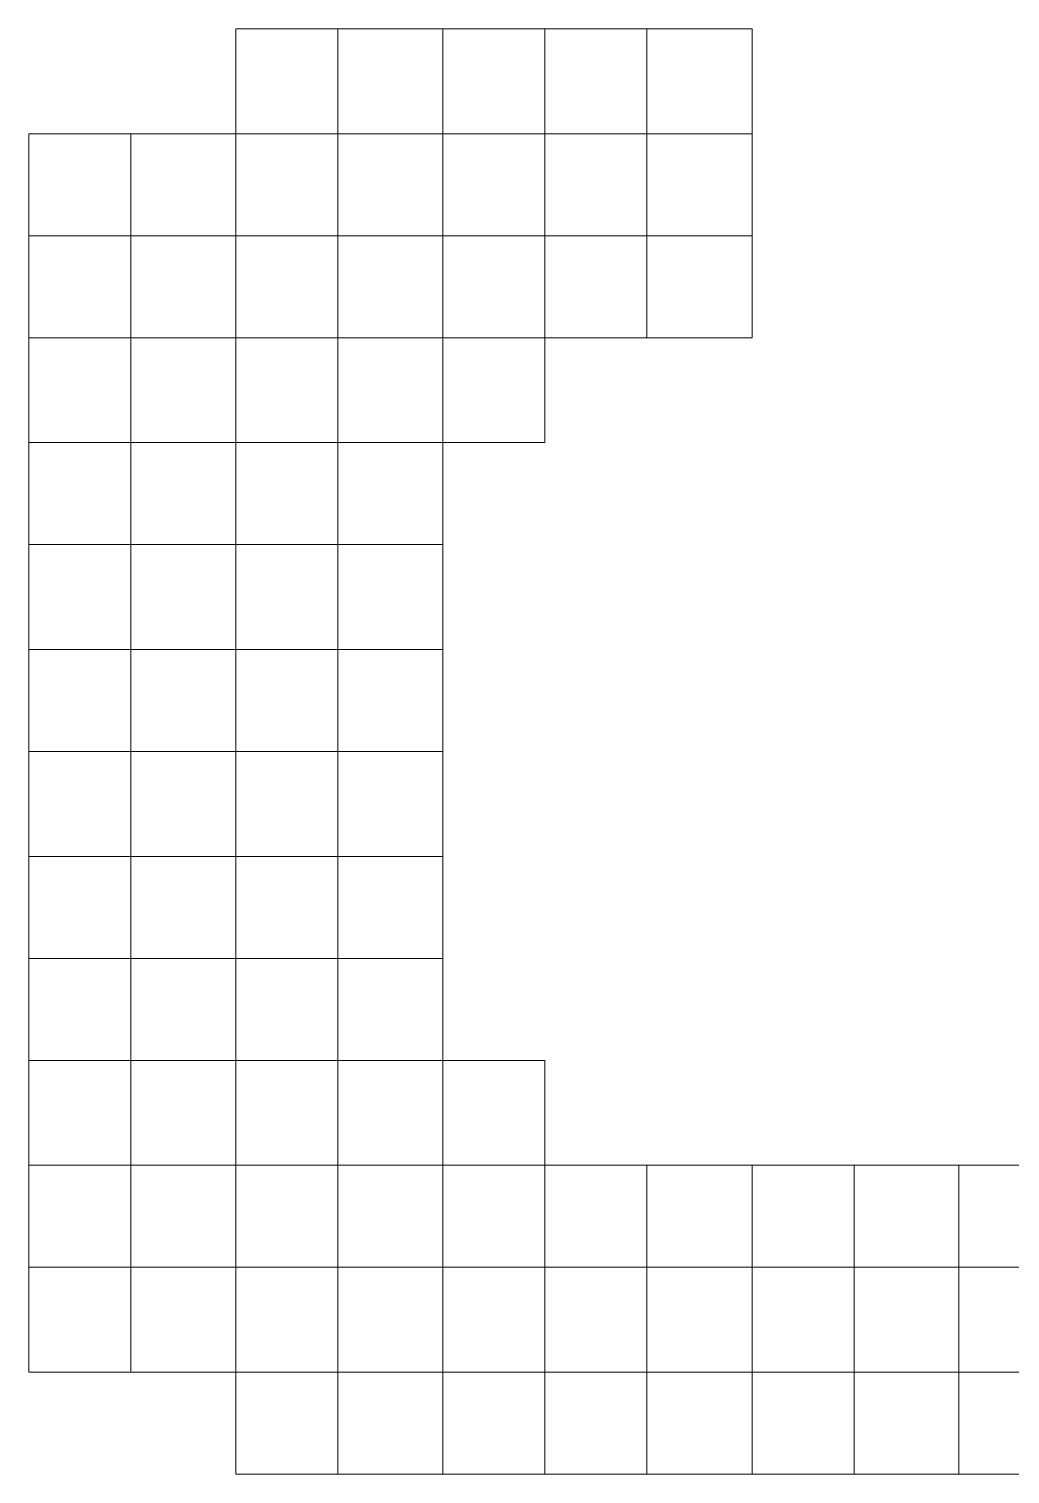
# Model space of a CAD drawing. Header units: millimetres. Extents: x -139 to 75, y -28 to 93.
# Drawn here: x -90.655 to -89.8, y 50.706 to 51.966 of the extents above; entities that cross this region are included whole.
import ezdxf

# ---------------------------------------------------------------- set-up
doc = ezdxf.new("R2010")
doc.units = ezdxf.units.MM
doc.header["$MEASUREMENT"] = 0
doc.layers.add('Layer 1', color=7, linetype='Continuous')

msp = doc.modelspace()

# ---------------------------------------------------------------- linework, layer by layer
at = {"layer": 'Layer 1', "color": 136, "lineweight": 0}
for points in [[(-90.4748, 51.8749), (-90.4748, 51.8749), (-90.4748, 51.9664), (-90.4748, 51.9664), (-90.4748, 51.9664), (-90.4748, 51.9664), (-90.3859, 51.9664), (-90.3859, 51.9664), (-90.3859, 51.9664), (-90.3859, 51.9664), (-90.3859, 51.8749), (-90.3859, 51.8749), (-90.3859, 51.8749), (-90.3859, 51.8749), (-90.4748, 51.8749), (-90.4748, 51.8749)], [(-90.3859, 51.8749), (-90.3859, 51.8749), (-90.3859, 51.9664), (-90.3859, 51.9664), (-90.3859, 51.9664), (-90.3859, 51.9664), (-90.2945, 51.9664), (-90.2945, 51.9664), (-90.2945, 51.9664), (-90.2945, 51.9664), (-90.2945, 51.8749), (-90.2945, 51.8749), (-90.2945, 51.8749), (-90.2945, 51.8749), (-90.3859, 51.8749), (-90.3859, 51.8749)], [(-90.2945, 51.8749), (-90.2945, 51.8749), (-90.2945, 51.9664), (-90.2945, 51.9664), (-90.2945, 51.9664), (-90.2945, 51.9664), (-90.2056, 51.9664), (-90.2056, 51.9664), (-90.2056, 51.9664), (-90.2056, 51.9664), (-90.2056, 51.8749), (-90.2056, 51.8749), (-90.2056, 51.8749), (-90.2056, 51.8749), (-90.2945, 51.8749), (-90.2945, 51.8749)], [(-90.2056, 51.8749), (-90.2056, 51.8749), (-90.2056, 51.9664), (-90.2056, 51.9664), (-90.2056, 51.9664), (-90.2056, 51.9664), (-90.1167, 51.9664), (-90.1167, 51.9664), (-90.1167, 51.9664), (-90.1167, 51.9664), (-90.1167, 51.8749), (-90.1167, 51.8749), (-90.1167, 51.8749), (-90.1167, 51.8749), (-90.2056, 51.8749), (-90.2056, 51.8749)], [(-90.1167, 51.8749), (-90.1167, 51.8749), (-90.1167, 51.9664), (-90.1167, 51.9664), (-90.1167, 51.9664), (-90.1167, 51.9664), (-90.0252, 51.9664), (-90.0252, 51.9664), (-90.0252, 51.9664), (-90.0252, 51.9664), (-90.0252, 51.8749), (-90.0252, 51.8749), (-90.0252, 51.8749), (-90.0252, 51.8749), (-90.1167, 51.8749), (-90.1167, 51.8749)], [(-90.6551, 51.786), (-90.6551, 51.786), (-90.6551, 51.8749), (-90.6551, 51.8749), (-90.6551, 51.8749), (-90.6551, 51.8749), (-90.5662, 51.8749), (-90.5662, 51.8749), (-90.5662, 51.8749), (-90.5662, 51.8749), (-90.5662, 51.786), (-90.5662, 51.786), (-90.5662, 51.786), (-90.5662, 51.786), (-90.6551, 51.786), (-90.6551, 51.786)], [(-90.5662, 51.786), (-90.5662, 51.786), (-90.5662, 51.8749), (-90.5662, 51.8749), (-90.5662, 51.8749), (-90.5662, 51.8749), (-90.4748, 51.8749), (-90.4748, 51.8749), (-90.4748, 51.8749), (-90.4748, 51.8749), (-90.4748, 51.786), (-90.4748, 51.786), (-90.4748, 51.786), (-90.4748, 51.786), (-90.5662, 51.786), (-90.5662, 51.786)], [(-90.4748, 51.786), (-90.4748, 51.786), (-90.4748, 51.8749), (-90.4748, 51.8749), (-90.4748, 51.8749), (-90.4748, 51.8749), (-90.3859, 51.8749), (-90.3859, 51.8749), (-90.3859, 51.8749), (-90.3859, 51.8749), (-90.3859, 51.786), (-90.3859, 51.786), (-90.3859, 51.786), (-90.3859, 51.786), (-90.4748, 51.786), (-90.4748, 51.786)], [(-90.3859, 51.786), (-90.3859, 51.786), (-90.3859, 51.8749), (-90.3859, 51.8749), (-90.3859, 51.8749), (-90.3859, 51.8749), (-90.2945, 51.8749), (-90.2945, 51.8749), (-90.2945, 51.8749), (-90.2945, 51.8749), (-90.2945, 51.786), (-90.2945, 51.786), (-90.2945, 51.786), (-90.2945, 51.786), (-90.3859, 51.786), (-90.3859, 51.786)], [(-90.2945, 51.786), (-90.2945, 51.786), (-90.2945, 51.8749), (-90.2945, 51.8749), (-90.2945, 51.8749), (-90.2945, 51.8749), (-90.2056, 51.8749), (-90.2056, 51.8749), (-90.2056, 51.8749), (-90.2056, 51.8749), (-90.2056, 51.786), (-90.2056, 51.786), (-90.2056, 51.786), (-90.2056, 51.786), (-90.2945, 51.786), (-90.2945, 51.786)], [(-90.2056, 51.786), (-90.2056, 51.786), (-90.2056, 51.8749), (-90.2056, 51.8749), (-90.2056, 51.8749), (-90.2056, 51.8749), (-90.1167, 51.8749), (-90.1167, 51.8749), (-90.1167, 51.8749), (-90.1167, 51.8749), (-90.1167, 51.786), (-90.1167, 51.786), (-90.1167, 51.786), (-90.1167, 51.786), (-90.2056, 51.786), (-90.2056, 51.786)], [(-90.1167, 51.786), (-90.1167, 51.786), (-90.1167, 51.8749), (-90.1167, 51.8749), (-90.1167, 51.8749), (-90.1167, 51.8749), (-90.0252, 51.8749), (-90.0252, 51.8749), (-90.0252, 51.8749), (-90.0252, 51.8749), (-90.0252, 51.786), (-90.0252, 51.786), (-90.0252, 51.786), (-90.0252, 51.786), (-90.1167, 51.786), (-90.1167, 51.786)], [(-90.6551, 51.6971), (-90.6551, 51.6971), (-90.6551, 51.786), (-90.6551, 51.786), (-90.6551, 51.786), (-90.6551, 51.786), (-90.5662, 51.786), (-90.5662, 51.786), (-90.5662, 51.786), (-90.5662, 51.786), (-90.5662, 51.6971), (-90.5662, 51.6971), (-90.5662, 51.6971), (-90.5662, 51.6971), (-90.6551, 51.6971), (-90.6551, 51.6971)], [(-90.5662, 51.6971), (-90.5662, 51.6971), (-90.5662, 51.786), (-90.5662, 51.786), (-90.5662, 51.786), (-90.5662, 51.786), (-90.4748, 51.786), (-90.4748, 51.786), (-90.4748, 51.786), (-90.4748, 51.786), (-90.4748, 51.6971), (-90.4748, 51.6971), (-90.4748, 51.6971), (-90.4748, 51.6971), (-90.5662, 51.6971), (-90.5662, 51.6971)], [(-90.4748, 51.6971), (-90.4748, 51.6971), (-90.4748, 51.786), (-90.4748, 51.786), (-90.4748, 51.786), (-90.4748, 51.786), (-90.3859, 51.786), (-90.3859, 51.786), (-90.3859, 51.786), (-90.3859, 51.786), (-90.3859, 51.6971), (-90.3859, 51.6971), (-90.3859, 51.6971), (-90.3859, 51.6971), (-90.4748, 51.6971), (-90.4748, 51.6971)], [(-90.3859, 51.6971), (-90.3859, 51.6971), (-90.3859, 51.786), (-90.3859, 51.786), (-90.3859, 51.786), (-90.3859, 51.786), (-90.2945, 51.786), (-90.2945, 51.786), (-90.2945, 51.786), (-90.2945, 51.786), (-90.2945, 51.6971), (-90.2945, 51.6971), (-90.2945, 51.6971), (-90.2945, 51.6971), (-90.3859, 51.6971), (-90.3859, 51.6971)], [(-90.2945, 51.6971), (-90.2945, 51.6971), (-90.2945, 51.786), (-90.2945, 51.786), (-90.2945, 51.786), (-90.2945, 51.786), (-90.2056, 51.786), (-90.2056, 51.786), (-90.2056, 51.786), (-90.2056, 51.786), (-90.2056, 51.6971), (-90.2056, 51.6971), (-90.2056, 51.6971), (-90.2056, 51.6971), (-90.2945, 51.6971), (-90.2945, 51.6971)], [(-90.2056, 51.6971), (-90.2056, 51.6971), (-90.2056, 51.786), (-90.2056, 51.786), (-90.2056, 51.786), (-90.2056, 51.786), (-90.1167, 51.786), (-90.1167, 51.786), (-90.1167, 51.786), (-90.1167, 51.786), (-90.1167, 51.6971), (-90.1167, 51.6971), (-90.1167, 51.6971), (-90.1167, 51.6971), (-90.2056, 51.6971), (-90.2056, 51.6971)], [(-90.1167, 51.6971), (-90.1167, 51.6971), (-90.1167, 51.786), (-90.1167, 51.786), (-90.1167, 51.786), (-90.1167, 51.786), (-90.0252, 51.786), (-90.0252, 51.786), (-90.0252, 51.786), (-90.0252, 51.786), (-90.0252, 51.6971), (-90.0252, 51.6971), (-90.0252, 51.6971), (-90.0252, 51.6971), (-90.1167, 51.6971), (-90.1167, 51.6971)], [(-90.6551, 51.6057), (-90.6551, 51.6057), (-90.6551, 51.6971), (-90.6551, 51.6971), (-90.6551, 51.6971), (-90.6551, 51.6971), (-90.5662, 51.6971), (-90.5662, 51.6971), (-90.5662, 51.6971), (-90.5662, 51.6971), (-90.5662, 51.6057), (-90.5662, 51.6057), (-90.5662, 51.6057), (-90.5662, 51.6057), (-90.6551, 51.6057), (-90.6551, 51.6057)], [(-90.5662, 51.6057), (-90.5662, 51.6057), (-90.5662, 51.6971), (-90.5662, 51.6971), (-90.5662, 51.6971), (-90.5662, 51.6971), (-90.4748, 51.6971), (-90.4748, 51.6971), (-90.4748, 51.6971), (-90.4748, 51.6971), (-90.4748, 51.6057), (-90.4748, 51.6057), (-90.4748, 51.6057), (-90.4748, 51.6057), (-90.5662, 51.6057), (-90.5662, 51.6057)], [(-90.4748, 51.6057), (-90.4748, 51.6057), (-90.4748, 51.6971), (-90.4748, 51.6971), (-90.4748, 51.6971), (-90.4748, 51.6971), (-90.3859, 51.6971), (-90.3859, 51.6971), (-90.3859, 51.6971), (-90.3859, 51.6971), (-90.3859, 51.6057), (-90.3859, 51.6057), (-90.3859, 51.6057), (-90.3859, 51.6057), (-90.4748, 51.6057), (-90.4748, 51.6057)], [(-90.3859, 51.6057), (-90.3859, 51.6057), (-90.3859, 51.6971), (-90.3859, 51.6971), (-90.3859, 51.6971), (-90.3859, 51.6971), (-90.2945, 51.6971), (-90.2945, 51.6971), (-90.2945, 51.6971), (-90.2945, 51.6971), (-90.2945, 51.6057), (-90.2945, 51.6057), (-90.2945, 51.6057), (-90.2945, 51.6057), (-90.3859, 51.6057), (-90.3859, 51.6057)], [(-90.2945, 51.6057), (-90.2945, 51.6057), (-90.2945, 51.6971), (-90.2945, 51.6971), (-90.2945, 51.6971), (-90.2945, 51.6971), (-90.2056, 51.6971), (-90.2056, 51.6971), (-90.2056, 51.6971), (-90.2056, 51.6971), (-90.2056, 51.6057), (-90.2056, 51.6057), (-90.2056, 51.6057), (-90.2056, 51.6057), (-90.2945, 51.6057), (-90.2945, 51.6057)], [(-90.6551, 51.5168), (-90.6551, 51.5168), (-90.6551, 51.6057), (-90.6551, 51.6057), (-90.6551, 51.6057), (-90.6551, 51.6057), (-90.5662, 51.6057), (-90.5662, 51.6057), (-90.5662, 51.6057), (-90.5662, 51.6057), (-90.5662, 51.5168), (-90.5662, 51.5168), (-90.5662, 51.5168), (-90.5662, 51.5168), (-90.6551, 51.5168), (-90.6551, 51.5168)], [(-90.5662, 51.5168), (-90.5662, 51.5168), (-90.5662, 51.6057), (-90.5662, 51.6057), (-90.5662, 51.6057), (-90.5662, 51.6057), (-90.4748, 51.6057), (-90.4748, 51.6057), (-90.4748, 51.6057), (-90.4748, 51.6057), (-90.4748, 51.5168), (-90.4748, 51.5168), (-90.4748, 51.5168), (-90.4748, 51.5168), (-90.5662, 51.5168), (-90.5662, 51.5168)], [(-90.4748, 51.5168), (-90.4748, 51.5168), (-90.4748, 51.6057), (-90.4748, 51.6057), (-90.4748, 51.6057), (-90.4748, 51.6057), (-90.3859, 51.6057), (-90.3859, 51.6057), (-90.3859, 51.6057), (-90.3859, 51.6057), (-90.3859, 51.5168), (-90.3859, 51.5168), (-90.3859, 51.5168), (-90.3859, 51.5168), (-90.4748, 51.5168), (-90.4748, 51.5168)], [(-90.3859, 51.5168), (-90.3859, 51.5168), (-90.3859, 51.6057), (-90.3859, 51.6057), (-90.3859, 51.6057), (-90.3859, 51.6057), (-90.2945, 51.6057), (-90.2945, 51.6057), (-90.2945, 51.6057), (-90.2945, 51.6057), (-90.2945, 51.5168), (-90.2945, 51.5168), (-90.2945, 51.5168), (-90.2945, 51.5168), (-90.3859, 51.5168), (-90.3859, 51.5168)], [(-90.6551, 51.4254), (-90.6551, 51.4254), (-90.6551, 51.5168), (-90.6551, 51.5168), (-90.6551, 51.5168), (-90.6551, 51.5168), (-90.5662, 51.5168), (-90.5662, 51.5168), (-90.5662, 51.5168), (-90.5662, 51.5168), (-90.5662, 51.4254), (-90.5662, 51.4254), (-90.5662, 51.4254), (-90.5662, 51.4254), (-90.6551, 51.4254), (-90.6551, 51.4254)], [(-90.5662, 51.4254), (-90.5662, 51.4254), (-90.5662, 51.5168), (-90.5662, 51.5168), (-90.5662, 51.5168), (-90.5662, 51.5168), (-90.4748, 51.5168), (-90.4748, 51.5168), (-90.4748, 51.5168), (-90.4748, 51.5168), (-90.4748, 51.4254), (-90.4748, 51.4254), (-90.4748, 51.4254), (-90.4748, 51.4254), (-90.5662, 51.4254), (-90.5662, 51.4254)], [(-90.4748, 51.4254), (-90.4748, 51.4254), (-90.4748, 51.5168), (-90.4748, 51.5168), (-90.4748, 51.5168), (-90.4748, 51.5168), (-90.3859, 51.5168), (-90.3859, 51.5168), (-90.3859, 51.5168), (-90.3859, 51.5168), (-90.3859, 51.4254), (-90.3859, 51.4254), (-90.3859, 51.4254), (-90.3859, 51.4254), (-90.4748, 51.4254), (-90.4748, 51.4254)], [(-90.3859, 51.4254), (-90.3859, 51.4254), (-90.3859, 51.5168), (-90.3859, 51.5168), (-90.3859, 51.5168), (-90.3859, 51.5168), (-90.2945, 51.5168), (-90.2945, 51.5168), (-90.2945, 51.5168), (-90.2945, 51.5168), (-90.2945, 51.4254), (-90.2945, 51.4254), (-90.2945, 51.4254), (-90.2945, 51.4254), (-90.3859, 51.4254), (-90.3859, 51.4254)], [(-90.6551, 51.3365), (-90.6551, 51.3365), (-90.6551, 51.4254), (-90.6551, 51.4254), (-90.6551, 51.4254), (-90.6551, 51.4254), (-90.5662, 51.4254), (-90.5662, 51.4254), (-90.5662, 51.4254), (-90.5662, 51.4254), (-90.5662, 51.3365), (-90.5662, 51.3365), (-90.5662, 51.3365), (-90.5662, 51.3365), (-90.6551, 51.3365), (-90.6551, 51.3365)], [(-90.5662, 51.3365), (-90.5662, 51.3365), (-90.5662, 51.4254), (-90.5662, 51.4254), (-90.5662, 51.4254), (-90.5662, 51.4254), (-90.4748, 51.4254), (-90.4748, 51.4254), (-90.4748, 51.4254), (-90.4748, 51.4254), (-90.4748, 51.3365), (-90.4748, 51.3365), (-90.4748, 51.3365), (-90.4748, 51.3365), (-90.5662, 51.3365), (-90.5662, 51.3365)], [(-90.4748, 51.3365), (-90.4748, 51.3365), (-90.4748, 51.4254), (-90.4748, 51.4254), (-90.4748, 51.4254), (-90.4748, 51.4254), (-90.3859, 51.4254), (-90.3859, 51.4254), (-90.3859, 51.4254), (-90.3859, 51.4254), (-90.3859, 51.3365), (-90.3859, 51.3365), (-90.3859, 51.3365), (-90.3859, 51.3365), (-90.4748, 51.3365), (-90.4748, 51.3365)], [(-90.3859, 51.3365), (-90.3859, 51.3365), (-90.3859, 51.4254), (-90.3859, 51.4254), (-90.3859, 51.4254), (-90.3859, 51.4254), (-90.2945, 51.4254), (-90.2945, 51.4254), (-90.2945, 51.4254), (-90.2945, 51.4254), (-90.2945, 51.3365), (-90.2945, 51.3365), (-90.2945, 51.3365), (-90.2945, 51.3365), (-90.3859, 51.3365), (-90.3859, 51.3365)], [(-90.6551, 51.245), (-90.6551, 51.245), (-90.6551, 51.3365), (-90.6551, 51.3365), (-90.6551, 51.3365), (-90.6551, 51.3365), (-90.5662, 51.3365), (-90.5662, 51.3365), (-90.5662, 51.3365), (-90.5662, 51.3365), (-90.5662, 51.245), (-90.5662, 51.245), (-90.5662, 51.245), (-90.5662, 51.245), (-90.6551, 51.245), (-90.6551, 51.245)], [(-90.5662, 51.245), (-90.5662, 51.245), (-90.5662, 51.3365), (-90.5662, 51.3365), (-90.5662, 51.3365), (-90.5662, 51.3365), (-90.4748, 51.3365), (-90.4748, 51.3365), (-90.4748, 51.3365), (-90.4748, 51.3365), (-90.4748, 51.245), (-90.4748, 51.245), (-90.4748, 51.245), (-90.4748, 51.245), (-90.5662, 51.245), (-90.5662, 51.245)], [(-90.4748, 51.245), (-90.4748, 51.245), (-90.4748, 51.3365), (-90.4748, 51.3365), (-90.4748, 51.3365), (-90.4748, 51.3365), (-90.3859, 51.3365), (-90.3859, 51.3365), (-90.3859, 51.3365), (-90.3859, 51.3365), (-90.3859, 51.245), (-90.3859, 51.245), (-90.3859, 51.245), (-90.3859, 51.245), (-90.4748, 51.245), (-90.4748, 51.245)], [(-90.3859, 51.245), (-90.3859, 51.245), (-90.3859, 51.3365), (-90.3859, 51.3365), (-90.3859, 51.3365), (-90.3859, 51.3365), (-90.2945, 51.3365), (-90.2945, 51.3365), (-90.2945, 51.3365), (-90.2945, 51.3365), (-90.2945, 51.245), (-90.2945, 51.245), (-90.2945, 51.245), (-90.2945, 51.245), (-90.3859, 51.245), (-90.3859, 51.245)], [(-90.6551, 51.1561), (-90.6551, 51.1561), (-90.6551, 51.245), (-90.6551, 51.245), (-90.6551, 51.245), (-90.6551, 51.245), (-90.5662, 51.245), (-90.5662, 51.245), (-90.5662, 51.245), (-90.5662, 51.245), (-90.5662, 51.1561), (-90.5662, 51.1561), (-90.5662, 51.1561), (-90.5662, 51.1561), (-90.6551, 51.1561), (-90.6551, 51.1561)], [(-90.5662, 51.1561), (-90.5662, 51.1561), (-90.5662, 51.245), (-90.5662, 51.245), (-90.5662, 51.245), (-90.5662, 51.245), (-90.4748, 51.245), (-90.4748, 51.245), (-90.4748, 51.245), (-90.4748, 51.245), (-90.4748, 51.1561), (-90.4748, 51.1561), (-90.4748, 51.1561), (-90.4748, 51.1561), (-90.5662, 51.1561), (-90.5662, 51.1561)], [(-90.4748, 51.1561), (-90.4748, 51.1561), (-90.4748, 51.245), (-90.4748, 51.245), (-90.4748, 51.245), (-90.4748, 51.245), (-90.3859, 51.245), (-90.3859, 51.245), (-90.3859, 51.245), (-90.3859, 51.245), (-90.3859, 51.1561), (-90.3859, 51.1561), (-90.3859, 51.1561), (-90.3859, 51.1561), (-90.4748, 51.1561), (-90.4748, 51.1561)], [(-90.3859, 51.1561), (-90.3859, 51.1561), (-90.3859, 51.245), (-90.3859, 51.245), (-90.3859, 51.245), (-90.3859, 51.245), (-90.2945, 51.245), (-90.2945, 51.245), (-90.2945, 51.245), (-90.2945, 51.245), (-90.2945, 51.1561), (-90.2945, 51.1561), (-90.2945, 51.1561), (-90.2945, 51.1561), (-90.3859, 51.1561), (-90.3859, 51.1561)], [(-90.6551, 51.0672), (-90.6551, 51.0672), (-90.6551, 51.1561), (-90.6551, 51.1561), (-90.6551, 51.1561), (-90.6551, 51.1561), (-90.5662, 51.1561), (-90.5662, 51.1561), (-90.5662, 51.1561), (-90.5662, 51.1561), (-90.5662, 51.0672), (-90.5662, 51.0672), (-90.5662, 51.0672), (-90.5662, 51.0672), (-90.6551, 51.0672), (-90.6551, 51.0672)], [(-90.5662, 51.0672), (-90.5662, 51.0672), (-90.5662, 51.1561), (-90.5662, 51.1561), (-90.5662, 51.1561), (-90.5662, 51.1561), (-90.4748, 51.1561), (-90.4748, 51.1561), (-90.4748, 51.1561), (-90.4748, 51.1561), (-90.4748, 51.0672), (-90.4748, 51.0672), (-90.4748, 51.0672), (-90.4748, 51.0672), (-90.5662, 51.0672), (-90.5662, 51.0672)], [(-90.4748, 51.0672), (-90.4748, 51.0672), (-90.4748, 51.1561), (-90.4748, 51.1561), (-90.4748, 51.1561), (-90.4748, 51.1561), (-90.3859, 51.1561), (-90.3859, 51.1561), (-90.3859, 51.1561), (-90.3859, 51.1561), (-90.3859, 51.0672), (-90.3859, 51.0672), (-90.3859, 51.0672), (-90.3859, 51.0672), (-90.4748, 51.0672), (-90.4748, 51.0672)], [(-90.3859, 51.0672), (-90.3859, 51.0672), (-90.3859, 51.1561), (-90.3859, 51.1561), (-90.3859, 51.1561), (-90.3859, 51.1561), (-90.2945, 51.1561), (-90.2945, 51.1561), (-90.2945, 51.1561), (-90.2945, 51.1561), (-90.2945, 51.0672), (-90.2945, 51.0672), (-90.2945, 51.0672), (-90.2945, 51.0672), (-90.3859, 51.0672), (-90.3859, 51.0672)], [(-90.6551, 50.9758), (-90.6551, 50.9758), (-90.6551, 51.0672), (-90.6551, 51.0672), (-90.6551, 51.0672), (-90.6551, 51.0672), (-90.5662, 51.0672), (-90.5662, 51.0672), (-90.5662, 51.0672), (-90.5662, 51.0672), (-90.5662, 50.9758), (-90.5662, 50.9758), (-90.5662, 50.9758), (-90.5662, 50.9758), (-90.6551, 50.9758), (-90.6551, 50.9758)], [(-90.5662, 50.9758), (-90.5662, 50.9758), (-90.5662, 51.0672), (-90.5662, 51.0672), (-90.5662, 51.0672), (-90.5662, 51.0672), (-90.4748, 51.0672), (-90.4748, 51.0672), (-90.4748, 51.0672), (-90.4748, 51.0672), (-90.4748, 50.9758), (-90.4748, 50.9758), (-90.4748, 50.9758), (-90.4748, 50.9758), (-90.5662, 50.9758), (-90.5662, 50.9758)], [(-90.4748, 50.9758), (-90.4748, 50.9758), (-90.4748, 51.0672), (-90.4748, 51.0672), (-90.4748, 51.0672), (-90.4748, 51.0672), (-90.3859, 51.0672), (-90.3859, 51.0672), (-90.3859, 51.0672), (-90.3859, 51.0672), (-90.3859, 50.9758), (-90.3859, 50.9758), (-90.3859, 50.9758), (-90.3859, 50.9758), (-90.4748, 50.9758), (-90.4748, 50.9758)], [(-90.3859, 50.9758), (-90.3859, 50.9758), (-90.3859, 51.0672), (-90.3859, 51.0672), (-90.3859, 51.0672), (-90.3859, 51.0672), (-90.2945, 51.0672), (-90.2945, 51.0672), (-90.2945, 51.0672), (-90.2945, 51.0672), (-90.2945, 50.9758), (-90.2945, 50.9758), (-90.2945, 50.9758), (-90.2945, 50.9758), (-90.3859, 50.9758), (-90.3859, 50.9758)], [(-90.2945, 50.9758), (-90.2945, 50.9758), (-90.2945, 51.0672), (-90.2945, 51.0672), (-90.2945, 51.0672), (-90.2945, 51.0672), (-90.2056, 51.0672), (-90.2056, 51.0672), (-90.2056, 51.0672), (-90.2056, 51.0672), (-90.2056, 50.9758), (-90.2056, 50.9758), (-90.2056, 50.9758), (-90.2056, 50.9758), (-90.2945, 50.9758), (-90.2945, 50.9758)], [(-90.6551, 50.8869), (-90.6551, 50.8869), (-90.6551, 50.9758), (-90.6551, 50.9758), (-90.6551, 50.9758), (-90.6551, 50.9758), (-90.5662, 50.9758), (-90.5662, 50.9758), (-90.5662, 50.9758), (-90.5662, 50.9758), (-90.5662, 50.8869), (-90.5662, 50.8869), (-90.5662, 50.8869), (-90.5662, 50.8869), (-90.6551, 50.8869), (-90.6551, 50.8869)], [(-90.5662, 50.8869), (-90.5662, 50.8869), (-90.5662, 50.9758), (-90.5662, 50.9758), (-90.5662, 50.9758), (-90.5662, 50.9758), (-90.4748, 50.9758), (-90.4748, 50.9758), (-90.4748, 50.9758), (-90.4748, 50.9758), (-90.4748, 50.8869), (-90.4748, 50.8869), (-90.4748, 50.8869), (-90.4748, 50.8869), (-90.5662, 50.8869), (-90.5662, 50.8869)], [(-90.4748, 50.8869), (-90.4748, 50.8869), (-90.4748, 50.9758), (-90.4748, 50.9758), (-90.4748, 50.9758), (-90.4748, 50.9758), (-90.3859, 50.9758), (-90.3859, 50.9758), (-90.3859, 50.9758), (-90.3859, 50.9758), (-90.3859, 50.8869), (-90.3859, 50.8869), (-90.3859, 50.8869), (-90.3859, 50.8869), (-90.4748, 50.8869), (-90.4748, 50.8869)], [(-90.3859, 50.8869), (-90.3859, 50.8869), (-90.3859, 50.9758), (-90.3859, 50.9758), (-90.3859, 50.9758), (-90.3859, 50.9758), (-90.2945, 50.9758), (-90.2945, 50.9758), (-90.2945, 50.9758), (-90.2945, 50.9758), (-90.2945, 50.8869), (-90.2945, 50.8869), (-90.2945, 50.8869), (-90.2945, 50.8869), (-90.3859, 50.8869), (-90.3859, 50.8869)], [(-90.2945, 50.8869), (-90.2945, 50.8869), (-90.2945, 50.9758), (-90.2945, 50.9758), (-90.2945, 50.9758), (-90.2945, 50.9758), (-90.2056, 50.9758), (-90.2056, 50.9758), (-90.2056, 50.9758), (-90.2056, 50.9758), (-90.2056, 50.8869), (-90.2056, 50.8869), (-90.2056, 50.8869), (-90.2056, 50.8869), (-90.2945, 50.8869), (-90.2945, 50.8869)], [(-90.2056, 50.8869), (-90.2056, 50.8869), (-90.2056, 50.9758), (-90.2056, 50.9758), (-90.2056, 50.9758), (-90.2056, 50.9758), (-90.1167, 50.9758), (-90.1167, 50.9758), (-90.1167, 50.9758), (-90.1167, 50.9758), (-90.1167, 50.8869), (-90.1167, 50.8869), (-90.1167, 50.8869), (-90.1167, 50.8869), (-90.2056, 50.8869), (-90.2056, 50.8869)], [(-90.1167, 50.8869), (-90.1167, 50.8869), (-90.1167, 50.9758), (-90.1167, 50.9758), (-90.1167, 50.9758), (-90.1167, 50.9758), (-90.0252, 50.9758), (-90.0252, 50.9758), (-90.0252, 50.9758), (-90.0252, 50.9758), (-90.0252, 50.8869), (-90.0252, 50.8869), (-90.0252, 50.8869), (-90.0252, 50.8869), (-90.1167, 50.8869), (-90.1167, 50.8869)], [(-90.0252, 50.8869), (-90.0252, 50.8869), (-90.0252, 50.9758), (-90.0252, 50.9758), (-90.0252, 50.9758), (-90.0252, 50.9758), (-89.9363, 50.9758), (-89.9363, 50.9758), (-89.9363, 50.9758), (-89.9363, 50.9758), (-89.9363, 50.8869), (-89.9363, 50.8869), (-89.9363, 50.8869), (-89.9363, 50.8869), (-90.0252, 50.8869), (-90.0252, 50.8869)], [(-89.9363, 50.8869), (-89.9363, 50.8869), (-89.9363, 50.9758), (-89.9363, 50.9758), (-89.9363, 50.9758), (-89.9363, 50.9758), (-89.8449, 50.9758), (-89.8449, 50.9758), (-89.8449, 50.9758), (-89.8449, 50.9758), (-89.8449, 50.8869), (-89.8449, 50.8869), (-89.8449, 50.8869), (-89.8449, 50.8869), (-89.9363, 50.8869), (-89.9363, 50.8869)], [(-89.8449, 50.8869), (-89.8449, 50.8869), (-89.8449, 50.9758), (-89.8449, 50.9758), (-89.8449, 50.9758), (-89.8449, 50.9758), (-89.756, 50.9758), (-89.756, 50.9758), (-89.756, 50.9758), (-89.756, 50.9758), (-89.756, 50.8869), (-89.756, 50.8869), (-89.756, 50.8869), (-89.756, 50.8869), (-89.8449, 50.8869), (-89.8449, 50.8869)], [(-90.6551, 50.7954), (-90.6551, 50.7954), (-90.6551, 50.8869), (-90.6551, 50.8869), (-90.6551, 50.8869), (-90.6551, 50.8869), (-90.5662, 50.8869), (-90.5662, 50.8869), (-90.5662, 50.8869), (-90.5662, 50.8869), (-90.5662, 50.7954), (-90.5662, 50.7954), (-90.5662, 50.7954), (-90.5662, 50.7954), (-90.6551, 50.7954), (-90.6551, 50.7954)], [(-90.5662, 50.7954), (-90.5662, 50.7954), (-90.5662, 50.8869), (-90.5662, 50.8869), (-90.5662, 50.8869), (-90.5662, 50.8869), (-90.4748, 50.8869), (-90.4748, 50.8869), (-90.4748, 50.8869), (-90.4748, 50.8869), (-90.4748, 50.7954), (-90.4748, 50.7954), (-90.4748, 50.7954), (-90.4748, 50.7954), (-90.5662, 50.7954), (-90.5662, 50.7954)], [(-90.4748, 50.7954), (-90.4748, 50.7954), (-90.4748, 50.8869), (-90.4748, 50.8869), (-90.4748, 50.8869), (-90.4748, 50.8869), (-90.3859, 50.8869), (-90.3859, 50.8869), (-90.3859, 50.8869), (-90.3859, 50.8869), (-90.3859, 50.7954), (-90.3859, 50.7954), (-90.3859, 50.7954), (-90.3859, 50.7954), (-90.4748, 50.7954), (-90.4748, 50.7954)], [(-90.3859, 50.7954), (-90.3859, 50.7954), (-90.3859, 50.8869), (-90.3859, 50.8869), (-90.3859, 50.8869), (-90.3859, 50.8869), (-90.2945, 50.8869), (-90.2945, 50.8869), (-90.2945, 50.8869), (-90.2945, 50.8869), (-90.2945, 50.7954), (-90.2945, 50.7954), (-90.2945, 50.7954), (-90.2945, 50.7954), (-90.3859, 50.7954), (-90.3859, 50.7954)], [(-90.2945, 50.7954), (-90.2945, 50.7954), (-90.2945, 50.8869), (-90.2945, 50.8869), (-90.2945, 50.8869), (-90.2945, 50.8869), (-90.2056, 50.8869), (-90.2056, 50.8869), (-90.2056, 50.8869), (-90.2056, 50.8869), (-90.2056, 50.7954), (-90.2056, 50.7954), (-90.2056, 50.7954), (-90.2056, 50.7954), (-90.2945, 50.7954), (-90.2945, 50.7954)], [(-90.2056, 50.7954), (-90.2056, 50.7954), (-90.2056, 50.8869), (-90.2056, 50.8869), (-90.2056, 50.8869), (-90.2056, 50.8869), (-90.1167, 50.8869), (-90.1167, 50.8869), (-90.1167, 50.8869), (-90.1167, 50.8869), (-90.1167, 50.7954), (-90.1167, 50.7954), (-90.1167, 50.7954), (-90.1167, 50.7954), (-90.2056, 50.7954), (-90.2056, 50.7954)], [(-90.1167, 50.7954), (-90.1167, 50.7954), (-90.1167, 50.8869), (-90.1167, 50.8869), (-90.1167, 50.8869), (-90.1167, 50.8869), (-90.0252, 50.8869), (-90.0252, 50.8869), (-90.0252, 50.8869), (-90.0252, 50.8869), (-90.0252, 50.7954), (-90.0252, 50.7954), (-90.0252, 50.7954), (-90.0252, 50.7954), (-90.1167, 50.7954), (-90.1167, 50.7954)], [(-90.0252, 50.7954), (-90.0252, 50.7954), (-90.0252, 50.8869), (-90.0252, 50.8869), (-90.0252, 50.8869), (-90.0252, 50.8869), (-89.9363, 50.8869), (-89.9363, 50.8869), (-89.9363, 50.8869), (-89.9363, 50.8869), (-89.9363, 50.7954), (-89.9363, 50.7954), (-89.9363, 50.7954), (-89.9363, 50.7954), (-90.0252, 50.7954), (-90.0252, 50.7954)], [(-89.9363, 50.7954), (-89.9363, 50.7954), (-89.9363, 50.8869), (-89.9363, 50.8869), (-89.9363, 50.8869), (-89.9363, 50.8869), (-89.8449, 50.8869), (-89.8449, 50.8869), (-89.8449, 50.8869), (-89.8449, 50.8869), (-89.8449, 50.7954), (-89.8449, 50.7954), (-89.8449, 50.7954), (-89.8449, 50.7954), (-89.9363, 50.7954), (-89.9363, 50.7954)], [(-89.8449, 50.7954), (-89.8449, 50.7954), (-89.8449, 50.8869), (-89.8449, 50.8869), (-89.8449, 50.8869), (-89.8449, 50.8869), (-89.756, 50.8869), (-89.756, 50.8869), (-89.756, 50.8869), (-89.756, 50.8869), (-89.756, 50.7954), (-89.756, 50.7954), (-89.756, 50.7954), (-89.756, 50.7954), (-89.8449, 50.7954), (-89.8449, 50.7954)], [(-90.4748, 50.7065), (-90.4748, 50.7065), (-90.4748, 50.7954), (-90.4748, 50.7954), (-90.4748, 50.7954), (-90.4748, 50.7954), (-90.3859, 50.7954), (-90.3859, 50.7954), (-90.3859, 50.7954), (-90.3859, 50.7954), (-90.3859, 50.7065), (-90.3859, 50.7065), (-90.3859, 50.7065), (-90.3859, 50.7065), (-90.4748, 50.7065), (-90.4748, 50.7065)], [(-90.3859, 50.7065), (-90.3859, 50.7065), (-90.3859, 50.7954), (-90.3859, 50.7954), (-90.3859, 50.7954), (-90.3859, 50.7954), (-90.2945, 50.7954), (-90.2945, 50.7954), (-90.2945, 50.7954), (-90.2945, 50.7954), (-90.2945, 50.7065), (-90.2945, 50.7065), (-90.2945, 50.7065), (-90.2945, 50.7065), (-90.3859, 50.7065), (-90.3859, 50.7065)], [(-90.2945, 50.7065), (-90.2945, 50.7065), (-90.2945, 50.7954), (-90.2945, 50.7954), (-90.2945, 50.7954), (-90.2945, 50.7954), (-90.2056, 50.7954), (-90.2056, 50.7954), (-90.2056, 50.7954), (-90.2056, 50.7954), (-90.2056, 50.7065), (-90.2056, 50.7065), (-90.2056, 50.7065), (-90.2056, 50.7065), (-90.2945, 50.7065), (-90.2945, 50.7065)], [(-90.2056, 50.7065), (-90.2056, 50.7065), (-90.2056, 50.7954), (-90.2056, 50.7954), (-90.2056, 50.7954), (-90.2056, 50.7954), (-90.1167, 50.7954), (-90.1167, 50.7954), (-90.1167, 50.7954), (-90.1167, 50.7954), (-90.1167, 50.7065), (-90.1167, 50.7065), (-90.1167, 50.7065), (-90.1167, 50.7065), (-90.2056, 50.7065), (-90.2056, 50.7065)], [(-90.1167, 50.7065), (-90.1167, 50.7065), (-90.1167, 50.7954), (-90.1167, 50.7954), (-90.1167, 50.7954), (-90.1167, 50.7954), (-90.0252, 50.7954), (-90.0252, 50.7954), (-90.0252, 50.7954), (-90.0252, 50.7954), (-90.0252, 50.7065), (-90.0252, 50.7065), (-90.0252, 50.7065), (-90.0252, 50.7065), (-90.1167, 50.7065), (-90.1167, 50.7065)], [(-90.0252, 50.7065), (-90.0252, 50.7065), (-90.0252, 50.7954), (-90.0252, 50.7954), (-90.0252, 50.7954), (-90.0252, 50.7954), (-89.9363, 50.7954), (-89.9363, 50.7954), (-89.9363, 50.7954), (-89.9363, 50.7954), (-89.9363, 50.7065), (-89.9363, 50.7065), (-89.9363, 50.7065), (-89.9363, 50.7065), (-90.0252, 50.7065), (-90.0252, 50.7065)], [(-89.9363, 50.7065), (-89.9363, 50.7065), (-89.9363, 50.7954), (-89.9363, 50.7954), (-89.9363, 50.7954), (-89.9363, 50.7954), (-89.8449, 50.7954), (-89.8449, 50.7954), (-89.8449, 50.7954), (-89.8449, 50.7954), (-89.8449, 50.7065), (-89.8449, 50.7065), (-89.8449, 50.7065), (-89.8449, 50.7065), (-89.9363, 50.7065), (-89.9363, 50.7065)], [(-89.8449, 50.7065), (-89.8449, 50.7065), (-89.8449, 50.7954), (-89.8449, 50.7954), (-89.8449, 50.7954), (-89.8449, 50.7954), (-89.756, 50.7954), (-89.756, 50.7954), (-89.756, 50.7954), (-89.756, 50.7954), (-89.756, 50.7065), (-89.756, 50.7065), (-89.756, 50.7065), (-89.756, 50.7065), (-89.8449, 50.7065), (-89.8449, 50.7065)]]:
    msp.add_open_spline(points, degree=3, knots=[0, 0, 0, 0, 0.2, 0.2, 0.2, 0.2, 0.4, 0.4, 0.4, 0.4, 0.6, 0.6, 0.6, 0.6, 1, 1, 1, 1], dxfattribs=at)

doc.saveas('drawing.dxf')
